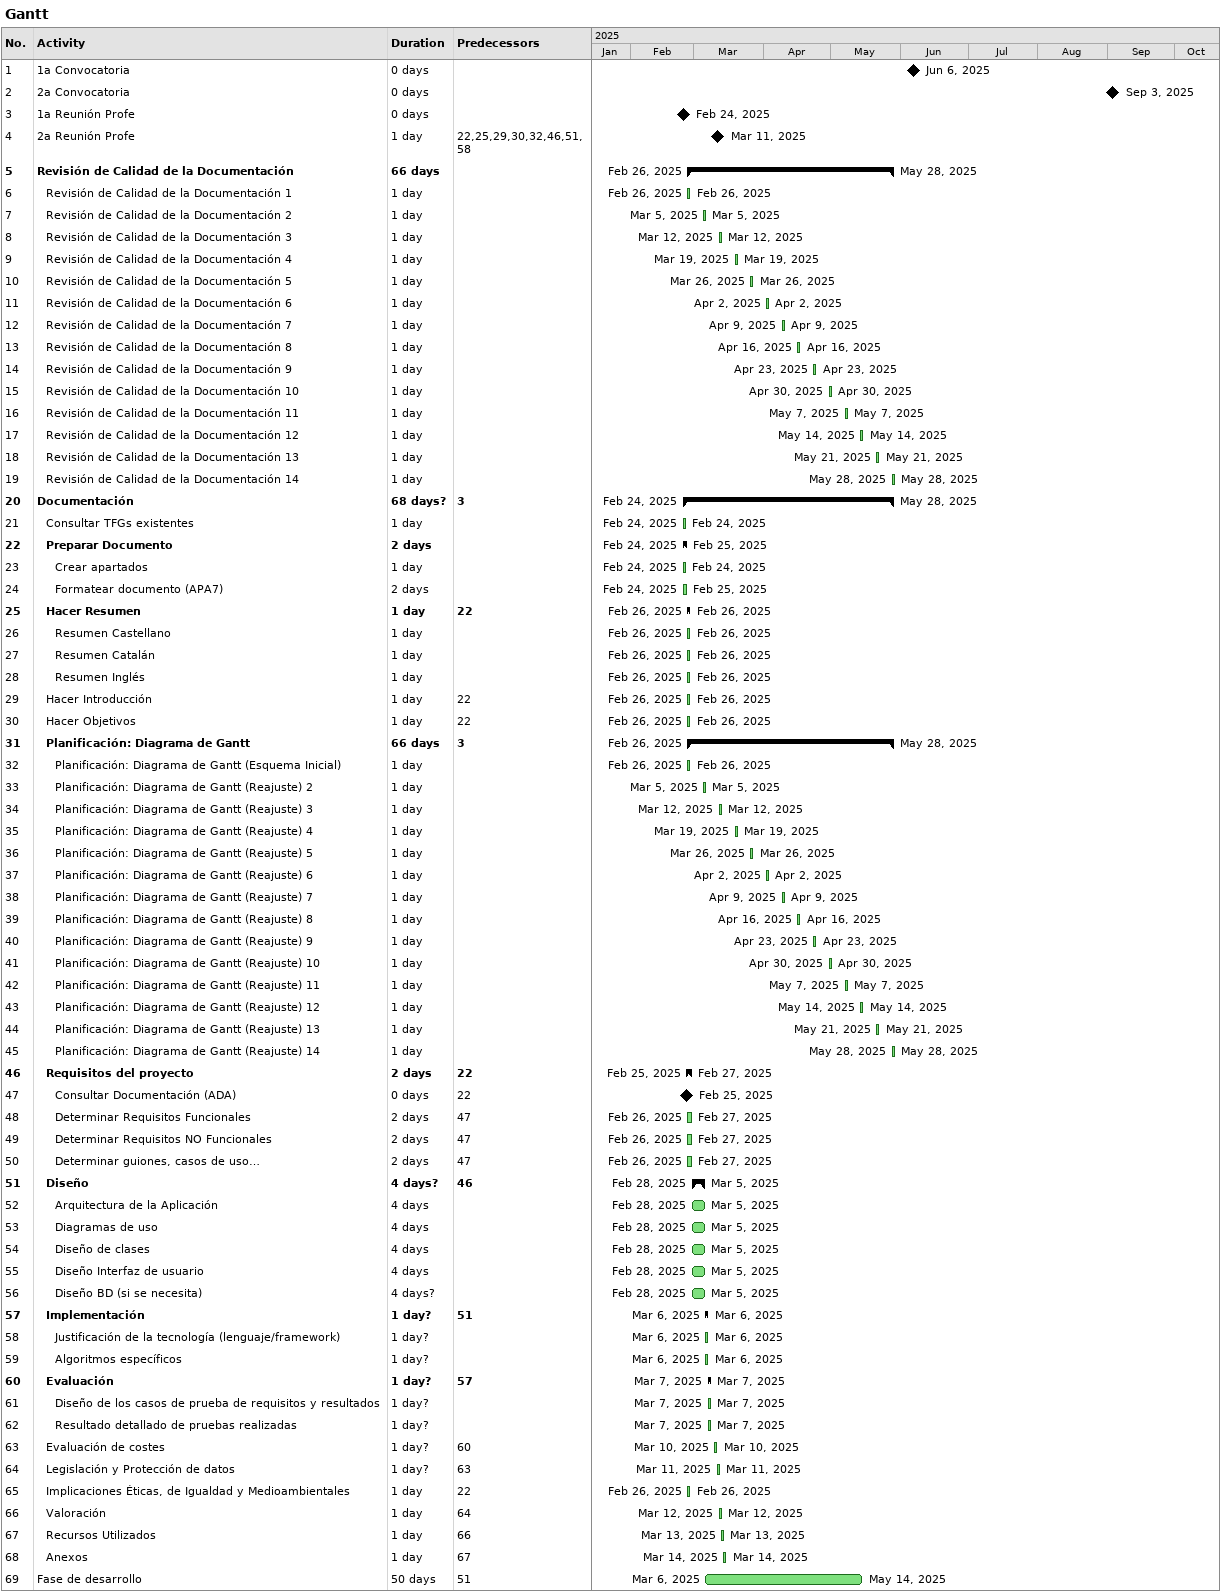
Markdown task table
Gantt

| ID | Level | Task | Duration | Start | Finish | Predecessors |
|---|---|---|---|---|---|---|
| 1 | 1 | 1a Convocatoria | 0d | 2025-06-06 | 2025-06-06 |  |
| 2 | 1 | 2a Convocatoria | 0d | 2025-09-03 | 2025-09-03 |  |
| 3 | 1 | 1a Reunión Profe | 0d | 2025-02-24 | 2025-02-24 |  |
| 4 | 1 | 2a Reunión Profe | 1d | 2025-03-11 | 2025-03-11 | 22, 25, 29, 30, 32, 46, 51, 58 |
| 5 | 1 | **Revisión de Calidad de la Documentación** | 66d | 2025-02-26 | 2025-05-28 |  |
| 6 | 2 | Revisión de Calidad de la Documentación 1 | 1d | 2025-02-26 | 2025-02-26 |  |
| 7 | 2 | Revisión de Calidad de la Documentación 2 | 1d | 2025-03-05 | 2025-03-05 |  |
| 8 | 2 | Revisión de Calidad de la Documentación 3 | 1d | 2025-03-12 | 2025-03-12 |  |
| 9 | 2 | Revisión de Calidad de la Documentación 4 | 1d | 2025-03-19 | 2025-03-19 |  |
| 10 | 2 | Revisión de Calidad de la Documentación 5 | 1d | 2025-03-26 | 2025-03-26 |  |
| 11 | 2 | Revisión de Calidad de la Documentación 6 | 1d | 2025-04-02 | 2025-04-02 |  |
| 12 | 2 | Revisión de Calidad de la Documentación 7 | 1d | 2025-04-09 | 2025-04-09 |  |
| 13 | 2 | Revisión de Calidad de la Documentación 8 | 1d | 2025-04-16 | 2025-04-16 |  |
| 14 | 2 | Revisión de Calidad de la Documentación 9 | 1d | 2025-04-23 | 2025-04-23 |  |
| 15 | 2 | Revisión de Calidad de la Documentación 10 | 1d | 2025-04-30 | 2025-04-30 |  |
| 16 | 2 | Revisión de Calidad de la Documentación 11 | 1d | 2025-05-07 | 2025-05-07 |  |
| 17 | 2 | Revisión de Calidad de la Documentación 12 | 1d | 2025-05-14 | 2025-05-14 |  |
| 18 | 2 | Revisión de Calidad de la Documentación 13 | 1d | 2025-05-21 | 2025-05-21 |  |
| 19 | 2 | Revisión de Calidad de la Documentación 14 | 1d | 2025-05-28 | 2025-05-28 |  |
| 20 | 1 | **Documentación** | 68d? | 2025-02-24 | 2025-05-28 | 3 |
| 21 | 2 | Consultar TFGs existentes | 1d | 2025-02-24 | 2025-02-24 |  |
| 22 | 2 | **Preparar Documento** | 2d | 2025-02-24 | 2025-02-25 |  |
| 23 | 3 | Crear apartados | 1d | 2025-02-24 | 2025-02-24 |  |
| 24 | 3 | Formatear documento (APA7) | 2d | 2025-02-24 | 2025-02-25 |  |
| 25 | 2 | **Hacer Resumen** | 1d | 2025-02-26 | 2025-02-26 | 22 |
| 26 | 3 | Resumen Castellano | 1d | 2025-02-26 | 2025-02-26 |  |
| 27 | 3 | Resumen Catalán | 1d | 2025-02-26 | 2025-02-26 |  |
| 28 | 3 | Resumen Inglés | 1d | 2025-02-26 | 2025-02-26 |  |
| 29 | 2 | Hacer Introducción | 1d | 2025-02-26 | 2025-02-26 | 22 |
| 30 | 2 | Hacer Objetivos | 1d | 2025-02-26 | 2025-02-26 | 22 |
| 31 | 2 | **Planificación: Diagrama de Gantt** | 66d | 2025-02-26 | 2025-05-28 | 3 |
| 32 | 3 | Planificación: Diagrama de Gantt (Esquema Inicial) | 1d | 2025-02-26 | 2025-02-26 |  |
| 33 | 3 | Planificación: Diagrama de Gantt (Reajuste) 2 | 1d | 2025-03-05 | 2025-03-05 |  |
| 34 | 3 | Planificación: Diagrama de Gantt (Reajuste) 3 | 1d | 2025-03-12 | 2025-03-12 |  |
| 35 | 3 | Planificación: Diagrama de Gantt (Reajuste) 4 | 1d | 2025-03-19 | 2025-03-19 |  |
| 36 | 3 | Planificación: Diagrama de Gantt (Reajuste) 5 | 1d | 2025-03-26 | 2025-03-26 |  |
| 37 | 3 | Planificación: Diagrama de Gantt (Reajuste) 6 | 1d | 2025-04-02 | 2025-04-02 |  |
| 38 | 3 | Planificación: Diagrama de Gantt (Reajuste) 7 | 1d | 2025-04-09 | 2025-04-09 |  |
| 39 | 3 | Planificación: Diagrama de Gantt (Reajuste) 8 | 1d | 2025-04-16 | 2025-04-16 |  |
| 40 | 3 | Planificación: Diagrama de Gantt (Reajuste) 9 | 1d | 2025-04-23 | 2025-04-23 |  |
| 41 | 3 | Planificación: Diagrama de Gantt (Reajuste) 10 | 1d | 2025-04-30 | 2025-04-30 |  |
| 42 | 3 | Planificación: Diagrama de Gantt (Reajuste) 11 | 1d | 2025-05-07 | 2025-05-07 |  |
| 43 | 3 | Planificación: Diagrama de Gantt (Reajuste) 12 | 1d | 2025-05-14 | 2025-05-14 |  |
| 44 | 3 | Planificación: Diagrama de Gantt (Reajuste) 13 | 1d | 2025-05-21 | 2025-05-21 |  |
| 45 | 3 | Planificación: Diagrama de Gantt (Reajuste) 14 | 1d | 2025-05-28 | 2025-05-28 |  |
| 46 | 2 | **Requisitos del proyecto** | 2d | 2025-02-25 | 2025-02-27 | 22 |
| 47 | 3 | Consultar Documentación (ADA) | 0d | 2025-02-25 | 2025-02-25 | 22 |
| 48 | 3 | Determinar Requisitos Funcionales | 2d | 2025-02-26 | 2025-02-27 | 47 |
| 49 | 3 | Determinar Requisitos NO Funcionales | 2d | 2025-02-26 | 2025-02-27 | 47 |
| 50 | 3 | Determinar guiones, casos de uso… | 2d | 2025-02-26 | 2025-02-27 | 47 |
| 51 | 2 | **Diseño** | 4d? | 2025-02-28 | 2025-03-05 | 46 |
| 52 | 3 | Arquitectura de la Aplicación | 4d | 2025-02-28 | 2025-03-05 |  |
| 53 | 3 | Diagramas de uso | 4d | 2025-02-28 | 2025-03-05 |  |
| 54 | 3 | Diseño de clases | 4d | 2025-02-28 | 2025-03-05 |  |
| 55 | 3 | Diseño Interfaz de usuario | 4d | 2025-02-28 | 2025-03-05 |  |
| 56 | 3 | Diseño BD (si se necesita) | 4d? | 2025-02-28 | 2025-03-05 |  |
| 57 | 2 | **Implementación** | 1d? | 2025-03-06 | 2025-03-06 | 51 |
| 58 | 3 | Justificación de la tecnología (lenguaje/framework) | 1d? | 2025-03-06 | 2025-03-06 |  |
| 59 | 3 | Algoritmos específicos | 1d? | 2025-03-06 | 2025-03-06 |  |
| 60 | 2 | **Evaluación** | 1d? | 2025-03-07 | 2025-03-07 | 57 |
| 61 | 3 | Diseño de los casos de prueba de requisitos y resultados | 1d? | 2025-03-07 | 2025-03-07 |  |
| 62 | 3 | Resultado detallado de pruebas realizadas | 1d? | 2025-03-07 | 2025-03-07 |  |
| 63 | 2 | Evaluación de costes | 1d? | 2025-03-10 | 2025-03-10 | 60 |
| 64 | 2 | Legislación y Protección de datos | 1d? | 2025-03-11 | 2025-03-11 | 63 |
| 65 | 2 | Implicaciones Éticas, de Igualdad y Medioambientales | 1d | 2025-02-26 | 2025-02-26 | 22 |
| 66 | 2 | Valoración | 1d | 2025-03-12 | 2025-03-12 | 64 |
| 67 | 2 | Recursos Utilizados | 1d | 2025-03-13 | 2025-03-13 | 66 |
| 68 | 2 | Anexos | 1d | 2025-03-14 | 2025-03-14 | 67 |
| 69 | 1 | Fase de desarrollo | 50d | 2025-03-06 | 2025-05-14 | 51 |
